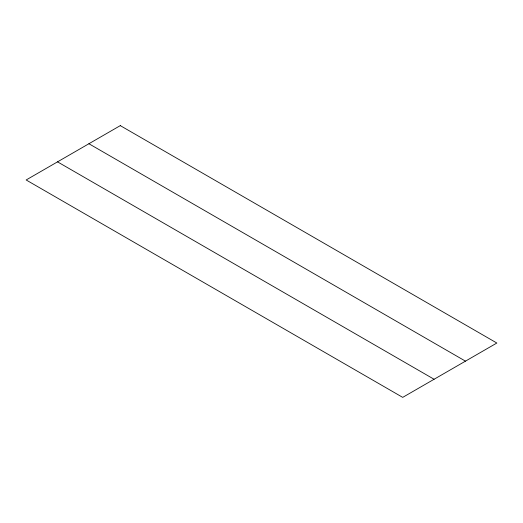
<?xml version="1.0" encoding="UTF-8"?>
<svg xmlns="http://www.w3.org/2000/svg" width="523" height="523" viewBox="0 0 523 523"><rect width="100%" height="100%" fill="white"/><g stroke="black" fill="none" stroke-linecap="round" stroke-linejoin="round"><path stroke-width="0.78" d="M88.91 143.74L465.47 361.145M57.53 161.855L434.09 379.26M120.29 125.625L26.15 179.971L402.71 397.375L496.85 343.029L120.29 125.625"/></g></svg>
